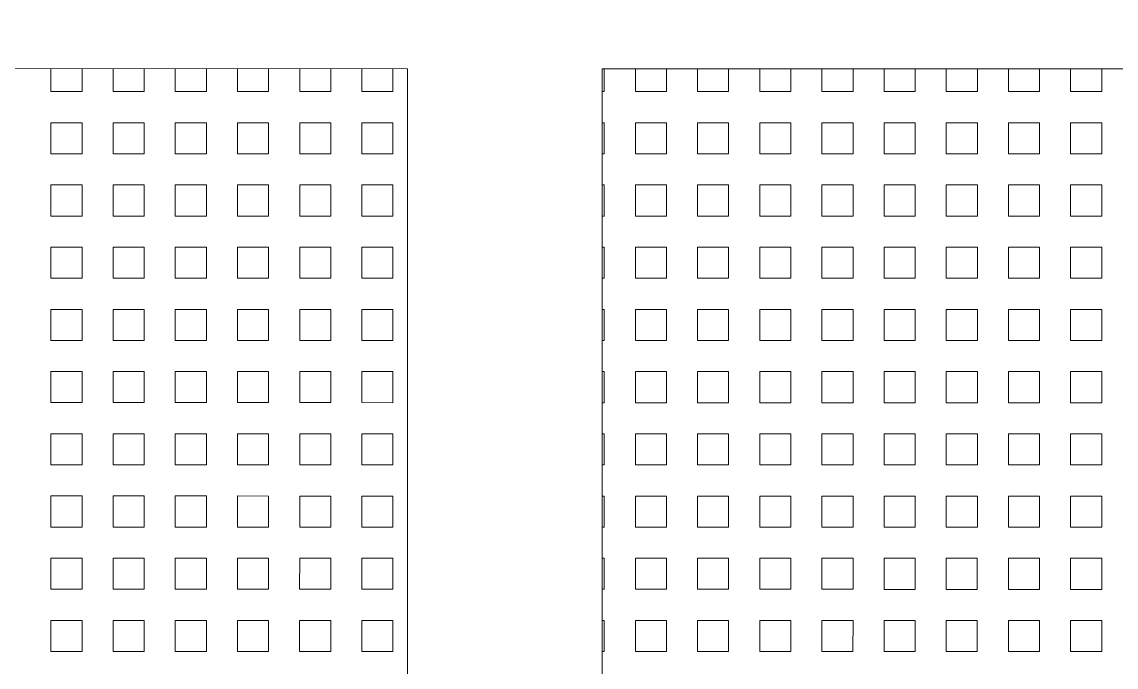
# Model space of a CAD drawing. Extents: x 3377 to 3790, y 1673 to 1846.
# Drawn here: x 3527.579 to 3529.813, y 1754.286 to 1755.603 of the extents above; entities that cross this region are included whole.
import ezdxf

# ---------------------------------------------------------------- set-up
doc = ezdxf.new("R2010")
doc.units = 0
doc.header["$LTSCALE"] = 2
doc.layers.add('PDF7_0', color=7, linetype='Continuous', true_color=0xc6c6c6)
doc.layers.add('PDF7_04-DETALHE', color=7, linetype='Continuous', true_color=0xc6c6c6)

msp = doc.modelspace()

# ---------------------------------------------------------------- linework, layer by layer
at = {"layer": 'PDF7_0', "color": 7, "lineweight": 0}
msp.add_lwpolyline([(3535.3864, 1752.8449), (3535.4118, 1752.8576, 0.281721), (3525.3159, 1759.0363, 0.281573), (3515.2191, 1752.859), (3515.2488, 1752.8463, -0.281585), (3525.3159, 1759.0067, -0.281456)], format="xyb", close=True, dxfattribs=at)
for points in [[(3535.1368, 1753.0988, 0.27384), (3525.3159, 1758.9051, 0.27384), (3515.4942, 1753.1002), (3515.8454, 1752.9055, -0.273455), (3525.3159, 1758.5073, -0.273821), (3534.7856, 1752.9042), (3534.739, 1752.9889), (3535.0902, 1753.1877), (3535.1368, 1753.0988), (3535.2129, 1752.9042), (3534.6713, 1752.9042, 0.272283), (3525.3158, 1758.4058, 0.272651), (3515.9597, 1752.9055), (3515.8454, 1752.9055), (3515.4434, 1752.9055)], [(3535.086, 1753.1158, 0.272189), (3525.3159, 1758.8713, 0.272189), (3515.545, 1753.1171), (3515.8285, 1752.9563, -0.272462), (3525.3159, 1758.5454), (3525.3159, 1758.8713), (3525.3159, 1758.5454, -0.272294), (3534.8025, 1752.955)]]:
    msp.add_lwpolyline(points, format="xyb", dxfattribs=at)
for points in [[(3528.3665, 1754.2079), (3528.3666, 1755.507), (3522.269, 1755.5074), (3522.2689, 1754.2084)], [(3532.0647, 1752.9044), (3534.3286, 1752.9043), (3534.1085, 1753.2682), (3533.8758, 1753.6194), (3533.6304, 1753.9622), (3533.3681, 1754.2922), (3533.0931, 1754.6139), (3532.8096, 1754.9228), (3532.5092, 1755.219), (3532.2003, 1755.5068), (3528.7643, 1755.507), (3528.7642, 1754.2079)]]:
    msp.add_lwpolyline(points, dxfattribs=at)
at = {"layer": 'PDF7_04-DETALHE', "lineweight": 0}
for points in [[(3527.6387, 1755.5071), (3527.6387, 1755.4605), (3527.7022, 1755.4605), (3527.7022, 1755.5071)], [(3527.7657, 1755.5071), (3527.7657, 1755.4605), (3527.8292, 1755.4605), (3527.8292, 1755.5071)], [(3527.8926, 1755.507), (3527.8926, 1755.4605), (3527.9561, 1755.4605), (3527.9561, 1755.507)], [(3528.0196, 1755.507), (3528.0196, 1755.4605), (3528.083, 1755.4605), (3528.083, 1755.507)], [(3528.1465, 1755.507), (3528.1465, 1755.4605), (3528.21, 1755.4605), (3528.21, 1755.507)], [(3528.2735, 1755.507), (3528.2735, 1755.4605), (3528.3369, 1755.4605), (3528.3369, 1755.507)], [(3528.7643, 1755.4604), (3528.7685, 1755.4604), (3528.7685, 1755.507)], [(3528.832, 1755.507), (3528.832, 1755.4604), (3528.8955, 1755.4604), (3528.8955, 1755.507)], [(3528.959, 1755.507), (3528.959, 1755.4604), (3529.0224, 1755.4604), (3529.0224, 1755.507)], [(3529.0859, 1755.507), (3529.0859, 1755.4604), (3529.1494, 1755.4604), (3529.1494, 1755.507)], [(3529.2129, 1755.507), (3529.2129, 1755.4604), (3529.2763, 1755.4604), (3529.2763, 1755.507)], [(3529.3398, 1755.507), (3529.3398, 1755.4604), (3529.4033, 1755.4604), (3529.4033, 1755.5069)], [(3529.4667, 1755.5069), (3529.4667, 1755.4604), (3529.5302, 1755.4604), (3529.5302, 1755.5069)], [(3529.5937, 1755.5069), (3529.5937, 1755.4604), (3529.6572, 1755.4604), (3529.6572, 1755.5069)], [(3529.7206, 1755.5069), (3529.7206, 1755.4604), (3529.7841, 1755.4604), (3529.7841, 1755.5069)], [(3528.7643, 1755.397), (3528.7685, 1755.397), (3528.7685, 1755.3335), (3528.7643, 1755.3335)], [(3528.7643, 1755.27), (3528.7685, 1755.27), (3528.7685, 1755.2066), (3528.7643, 1755.2066)], [(3528.7643, 1755.1431), (3528.7685, 1755.1431), (3528.7685, 1755.0796), (3528.7643, 1755.0796)], [(3528.7643, 1755.0161), (3528.7685, 1755.0161), (3528.7685, 1754.9527), (3528.7643, 1754.9527)], [(3528.7643, 1754.8892), (3528.7685, 1754.8892), (3528.7685, 1754.8257), (3528.7643, 1754.8257)], [(3528.7643, 1754.7622), (3528.7685, 1754.7622), (3528.7685, 1754.6988), (3528.7643, 1754.6988)], [(3528.7643, 1754.6353), (3528.7685, 1754.6353), (3528.7685, 1754.5718), (3528.7643, 1754.5718)], [(3528.7642, 1754.5084), (3528.7685, 1754.5084), (3528.7685, 1754.4449), (3528.7642, 1754.4449)], [(3528.7642, 1754.3814), (3528.7685, 1754.3814), (3528.7685, 1754.3179), (3528.7642, 1754.3179)]]:
    msp.add_lwpolyline(points, dxfattribs=at)
for points in [[(3527.7022, 1755.397), (3527.7022, 1755.3336), (3527.6387, 1755.3336), (3527.6387, 1755.397)], [(3527.8291, 1755.397), (3527.8291, 1755.3336), (3527.7657, 1755.3336), (3527.7657, 1755.397)], [(3527.9561, 1755.397), (3527.9561, 1755.3336), (3527.8926, 1755.3336), (3527.8926, 1755.397)], [(3528.083, 1755.397), (3528.083, 1755.3335), (3528.0196, 1755.3335), (3528.0196, 1755.397)], [(3528.21, 1755.397), (3528.21, 1755.3335), (3528.1465, 1755.3335), (3528.1465, 1755.397)], [(3528.3369, 1755.397), (3528.3369, 1755.3335), (3528.2735, 1755.3335), (3528.2735, 1755.397)], [(3528.8955, 1755.397), (3528.8955, 1755.3335), (3528.832, 1755.3335), (3528.832, 1755.397)], [(3529.0224, 1755.397), (3529.0224, 1755.3335), (3528.959, 1755.3335), (3528.959, 1755.397)], [(3529.1494, 1755.3969), (3529.1494, 1755.3335), (3529.0859, 1755.3335), (3529.0859, 1755.3969)], [(3529.2763, 1755.3969), (3529.2763, 1755.3335), (3529.2128, 1755.3335), (3529.2128, 1755.3969)], [(3529.4033, 1755.3969), (3529.4033, 1755.3335), (3529.3398, 1755.3335), (3529.3398, 1755.3969)], [(3529.5302, 1755.3969), (3529.5302, 1755.3334), (3529.4667, 1755.3335), (3529.4667, 1755.3969)], [(3529.6572, 1755.3969), (3529.6571, 1755.3334), (3529.5937, 1755.3334), (3529.5937, 1755.3969)], [(3529.7841, 1755.3969), (3529.7841, 1755.3334), (3529.7206, 1755.3334), (3529.7206, 1755.3969)], [(3527.7022, 1755.2701), (3527.7022, 1755.2066), (3527.6387, 1755.2066), (3527.6387, 1755.2701)], [(3527.8291, 1755.2701), (3527.8291, 1755.2066), (3527.7657, 1755.2066), (3527.7657, 1755.2701)], [(3527.9561, 1755.2701), (3527.9561, 1755.2066), (3527.8926, 1755.2066), (3527.8926, 1755.2701)], [(3528.083, 1755.2701), (3528.083, 1755.2066), (3528.0196, 1755.2066), (3528.0196, 1755.2701)], [(3528.21, 1755.2701), (3528.21, 1755.2066), (3528.1465, 1755.2066), (3528.1465, 1755.2701)], [(3528.3369, 1755.2701), (3528.3369, 1755.2066), (3528.2734, 1755.2066), (3528.2734, 1755.2701)], [(3528.8955, 1755.27), (3528.8955, 1755.2065), (3528.832, 1755.2065), (3528.832, 1755.27)], [(3529.0224, 1755.27), (3529.0224, 1755.2065), (3528.9589, 1755.2065), (3528.9589, 1755.27)], [(3529.1494, 1755.27), (3529.1494, 1755.2065), (3529.0859, 1755.2065), (3529.0859, 1755.27)], [(3529.2763, 1755.27), (3529.2763, 1755.2065), (3529.2128, 1755.2065), (3529.2128, 1755.27)], [(3529.4033, 1755.27), (3529.4033, 1755.2065), (3529.3398, 1755.2065), (3529.3398, 1755.27)], [(3529.5302, 1755.27), (3529.5302, 1755.2065), (3529.4667, 1755.2065), (3529.4667, 1755.27)], [(3529.6571, 1755.27), (3529.6571, 1755.2065), (3529.5937, 1755.2065), (3529.5937, 1755.27)], [(3529.7841, 1755.27), (3529.7841, 1755.2065), (3529.7206, 1755.2065), (3529.7206, 1755.27)], [(3527.7022, 1755.1432), (3527.7022, 1755.0797), (3527.6387, 1755.0797), (3527.6387, 1755.1432)], [(3527.8291, 1755.1431), (3527.8291, 1755.0797), (3527.7657, 1755.0797), (3527.7657, 1755.1431)], [(3527.9561, 1755.1431), (3527.9561, 1755.0797), (3527.8926, 1755.0797), (3527.8926, 1755.1431)], [(3528.083, 1755.1431), (3528.083, 1755.0797), (3528.0195, 1755.0797), (3528.0195, 1755.1431)], [(3528.21, 1755.1431), (3528.21, 1755.0796), (3528.1465, 1755.0797), (3528.1465, 1755.1431)], [(3528.3369, 1755.1431), (3528.3369, 1755.0796), (3528.2734, 1755.0796), (3528.2734, 1755.1431)], [(3528.8955, 1755.1431), (3528.8955, 1755.0796), (3528.832, 1755.0796), (3528.832, 1755.1431)], [(3529.0224, 1755.1431), (3529.0224, 1755.0796), (3528.9589, 1755.0796), (3528.9589, 1755.1431)], [(3529.1494, 1755.1431), (3529.1494, 1755.0796), (3529.0859, 1755.0796), (3529.0859, 1755.1431)], [(3529.2763, 1755.143), (3529.2763, 1755.0796), (3529.2128, 1755.0796), (3529.2128, 1755.1431)], [(3529.4032, 1755.143), (3529.4032, 1755.0796), (3529.3398, 1755.0796), (3529.3398, 1755.143)], [(3529.5302, 1755.143), (3529.5302, 1755.0796), (3529.4667, 1755.0796), (3529.4667, 1755.143)], [(3529.6571, 1755.143), (3529.6571, 1755.0795), (3529.5937, 1755.0796), (3529.5937, 1755.143)], [(3529.7841, 1755.143), (3529.7841, 1755.0795), (3529.7206, 1755.0795), (3529.7206, 1755.143)], [(3527.7022, 1755.0162), (3527.7022, 1754.9527), (3527.6387, 1754.9527), (3527.6387, 1755.0162)], [(3527.8291, 1755.0162), (3527.8291, 1754.9527), (3527.7656, 1754.9527), (3527.7657, 1755.0162)], [(3527.9561, 1755.0162), (3527.9561, 1754.9527), (3527.8926, 1754.9527), (3527.8926, 1755.0162)], [(3528.083, 1755.0162), (3528.083, 1754.9527), (3528.0195, 1754.9527), (3528.0195, 1755.0162)], [(3528.21, 1755.0162), (3528.21, 1754.9527), (3528.1465, 1754.9527), (3528.1465, 1755.0162)], [(3528.3369, 1755.0162), (3528.3369, 1754.9527), (3528.2734, 1754.9527), (3528.2734, 1755.0162)], [(3528.8955, 1755.0161), (3528.8955, 1754.9527), (3528.832, 1754.9527), (3528.832, 1755.0161)], [(3529.0224, 1755.0161), (3529.0224, 1754.9526), (3528.9589, 1754.9527), (3528.9589, 1755.0161)], [(3529.1493, 1755.0161), (3529.1493, 1754.9526), (3529.0859, 1754.9526), (3529.0859, 1755.0161)], [(3529.2763, 1755.0161), (3529.2763, 1754.9526), (3529.2128, 1754.9526), (3529.2128, 1755.0161)], [(3529.4032, 1755.0161), (3529.4032, 1754.9526), (3529.3398, 1754.9526), (3529.3398, 1755.0161)], [(3529.5302, 1755.0161), (3529.5302, 1754.9526), (3529.4667, 1754.9526), (3529.4667, 1755.0161)], [(3529.6571, 1755.0161), (3529.6571, 1754.9526), (3529.5937, 1754.9526), (3529.5937, 1755.0161)], [(3529.7841, 1755.0161), (3529.7841, 1754.9526), (3529.7206, 1754.9526), (3529.7206, 1755.0161)], [(3527.7022, 1754.8893), (3527.7022, 1754.8258), (3527.6387, 1754.8258), (3527.6387, 1754.8893)], [(3527.8291, 1754.8893), (3527.8291, 1754.8258), (3527.7656, 1754.8258), (3527.7656, 1754.8893)], [(3527.9561, 1754.8892), (3527.9561, 1754.8258), (3527.8926, 1754.8258), (3527.8926, 1754.8893)], [(3528.083, 1754.8892), (3528.083, 1754.8258), (3528.0195, 1754.8258), (3528.0195, 1754.8892)], [(3528.2099, 1754.8892), (3528.2099, 1754.8258), (3528.1465, 1754.8258), (3528.1465, 1754.8892)], [(3528.3369, 1754.8892), (3528.3369, 1754.8257), (3528.2734, 1754.8258), (3528.2734, 1754.8892)], [(3528.8955, 1754.8892), (3528.8954, 1754.8257), (3528.832, 1754.8257), (3528.832, 1754.8892)], [(3529.0224, 1754.8892), (3529.0224, 1754.8257), (3528.9589, 1754.8257), (3528.9589, 1754.8892)], [(3529.1493, 1754.8892), (3529.1493, 1754.8257), (3529.0859, 1754.8257), (3529.0859, 1754.8892)], [(3529.2763, 1754.8892), (3529.2763, 1754.8257), (3529.2128, 1754.8257), (3529.2128, 1754.8892)], [(3529.4032, 1754.8891), (3529.4032, 1754.8257), (3529.3398, 1754.8257), (3529.3398, 1754.8892)], [(3529.5302, 1754.8891), (3529.5302, 1754.8257), (3529.4667, 1754.8257), (3529.4667, 1754.8891)], [(3529.6571, 1754.8891), (3529.6571, 1754.8257), (3529.5936, 1754.8257), (3529.5936, 1754.8891)], [(3529.7841, 1754.8891), (3529.7841, 1754.8257), (3529.7206, 1754.8257), (3529.7206, 1754.8891)], [(3527.7022, 1754.7623), (3527.7022, 1754.6988), (3527.6387, 1754.6989), (3527.6387, 1754.7623)], [(3527.8291, 1754.7623), (3527.8291, 1754.6988), (3527.7656, 1754.6988), (3527.7656, 1754.7623)], [(3527.9561, 1754.7623), (3527.956, 1754.6988), (3527.8926, 1754.6988), (3527.8926, 1754.7623)], [(3528.083, 1754.7623), (3528.083, 1754.6988), (3528.0195, 1754.6988), (3528.0195, 1754.7623)], [(3528.2099, 1754.7623), (3528.2099, 1754.6988), (3528.1465, 1754.6988), (3528.1465, 1754.7623)], [(3528.3369, 1754.7623), (3528.3369, 1754.6988), (3528.2734, 1754.6988), (3528.2734, 1754.7623)], [(3528.8954, 1754.7622), (3528.8954, 1754.6988), (3528.832, 1754.6988), (3528.832, 1754.7622)], [(3529.0224, 1754.7622), (3529.0224, 1754.6988), (3528.9589, 1754.6988), (3528.9589, 1754.7622)], [(3529.1493, 1754.7622), (3529.1493, 1754.6987), (3529.0859, 1754.6988), (3529.0859, 1754.7622)], [(3529.2763, 1754.7622), (3529.2763, 1754.6987), (3529.2128, 1754.6987), (3529.2128, 1754.7622)], [(3529.4032, 1754.7622), (3529.4032, 1754.6987), (3529.3397, 1754.6987), (3529.3397, 1754.7622)], [(3529.5302, 1754.7622), (3529.5302, 1754.6987), (3529.4667, 1754.6987), (3529.4667, 1754.7622)], [(3529.6571, 1754.7622), (3529.6571, 1754.6987), (3529.5936, 1754.6987), (3529.5936, 1754.7622)], [(3529.7841, 1754.7622), (3529.7841, 1754.6987), (3529.7206, 1754.6987), (3529.7206, 1754.7622)], [(3527.7022, 1754.6354), (3527.7021, 1754.5719), (3527.6387, 1754.5719), (3527.6387, 1754.6354)], [(3527.8291, 1754.6354), (3527.8291, 1754.5719), (3527.7656, 1754.5719), (3527.7656, 1754.6354)], [(3527.956, 1754.6354), (3527.956, 1754.5719), (3527.8926, 1754.5719), (3527.8926, 1754.6354)], [(3528.083, 1754.6353), (3528.083, 1754.5719), (3528.0195, 1754.5719), (3528.0195, 1754.6354)], [(3528.2099, 1754.6353), (3528.2099, 1754.5719), (3528.1465, 1754.5719), (3528.1465, 1754.6353)], [(3528.3369, 1754.6353), (3528.3369, 1754.5719), (3528.2734, 1754.5719), (3528.2734, 1754.6353)], [(3528.8954, 1754.6353), (3528.8954, 1754.5718), (3528.832, 1754.5718), (3528.832, 1754.6353)], [(3529.0224, 1754.6353), (3529.0224, 1754.5718), (3528.9589, 1754.5718), (3528.9589, 1754.6353)], [(3529.1493, 1754.6353), (3529.1493, 1754.5718), (3529.0858, 1754.5718), (3529.0859, 1754.6353)], [(3529.2763, 1754.6353), (3529.2763, 1754.5718), (3529.2128, 1754.5718), (3529.2128, 1754.6353)], [(3529.4032, 1754.6353), (3529.4032, 1754.5718), (3529.3397, 1754.5718), (3529.3397, 1754.6353)], [(3529.5302, 1754.6353), (3529.5302, 1754.5718), (3529.4667, 1754.5718), (3529.4667, 1754.6353)], [(3529.6571, 1754.6352), (3529.6571, 1754.5718), (3529.5936, 1754.5718), (3529.5936, 1754.6352)], [(3529.784, 1754.6352), (3529.784, 1754.5718), (3529.7206, 1754.5718), (3529.7206, 1754.6352)], [(3527.7021, 1754.5084), (3527.7021, 1754.445), (3527.6387, 1754.445), (3527.6387, 1754.5084)], [(3527.8291, 1754.5084), (3527.8291, 1754.4449), (3527.7656, 1754.445), (3527.7656, 1754.5084)], [(3527.956, 1754.5084), (3527.956, 1754.4449), (3527.8926, 1754.4449), (3527.8926, 1754.5084)], [(3528.083, 1754.5084), (3528.083, 1754.4449), (3528.0195, 1754.4449), (3528.0195, 1754.5084)], [(3528.2099, 1754.5084), (3528.2099, 1754.4449), (3528.1464, 1754.4449), (3528.1465, 1754.5084)], [(3528.3369, 1754.5084), (3528.3369, 1754.4449), (3528.2734, 1754.4449), (3528.2734, 1754.5084)], [(3528.8954, 1754.5083), (3528.8954, 1754.4449), (3528.8319, 1754.4449), (3528.832, 1754.5084)], [(3529.0224, 1754.5083), (3529.0224, 1754.4449), (3528.9589, 1754.4449), (3528.9589, 1754.5083)], [(3529.1493, 1754.5083), (3529.1493, 1754.4449), (3529.0858, 1754.4449), (3529.0858, 1754.5083)], [(3529.2763, 1754.5083), (3529.2763, 1754.4449), (3529.2128, 1754.4449), (3529.2128, 1754.5083)], [(3529.4032, 1754.5083), (3529.4032, 1754.4448), (3529.3397, 1754.4448), (3529.3397, 1754.5083)], [(3529.5301, 1754.5083), (3529.5301, 1754.4448), (3529.4667, 1754.4448), (3529.4667, 1754.5083)], [(3529.6571, 1754.5083), (3529.6571, 1754.4448), (3529.5936, 1754.4448), (3529.5936, 1754.5083)], [(3529.784, 1754.5083), (3529.784, 1754.4448), (3529.7206, 1754.4448), (3529.7206, 1754.5083)], [(3527.7021, 1754.3815), (3527.7021, 1754.318), (3527.6387, 1754.318), (3527.6387, 1754.3815)], [(3527.8291, 1754.3815), (3527.8291, 1754.318), (3527.7656, 1754.318), (3527.7656, 1754.3815)], [(3527.956, 1754.3815), (3527.956, 1754.318), (3527.8925, 1754.318), (3527.8926, 1754.3815)], [(3528.083, 1754.3815), (3528.083, 1754.318), (3528.0195, 1754.318), (3528.0195, 1754.3815)], [(3528.2099, 1754.3815), (3528.2099, 1754.318), (3528.1464, 1754.318), (3528.1464, 1754.3815)], [(3528.3369, 1754.3814), (3528.3369, 1754.318), (3528.2734, 1754.318), (3528.2734, 1754.3814)], [(3528.8954, 1754.3814), (3528.8954, 1754.3179), (3528.8319, 1754.3179), (3528.8319, 1754.3814)], [(3529.0224, 1754.3814), (3529.0224, 1754.3179), (3528.9589, 1754.3179), (3528.9589, 1754.3814)], [(3529.1493, 1754.3814), (3529.1493, 1754.3179), (3529.0858, 1754.3179), (3529.0858, 1754.3814)], [(3529.2763, 1754.3814), (3529.2762, 1754.3179), (3529.2128, 1754.3179), (3529.2128, 1754.3814)], [(3529.4032, 1754.3814), (3529.4032, 1754.3179), (3529.3397, 1754.3179), (3529.3397, 1754.3814)], [(3529.5301, 1754.3814), (3529.5301, 1754.3179), (3529.4667, 1754.3179), (3529.4667, 1754.3814)], [(3529.6571, 1754.3814), (3529.6571, 1754.3179), (3529.5936, 1754.3179), (3529.5936, 1754.3814)], [(3529.784, 1754.3813), (3529.784, 1754.3179), (3529.7206, 1754.3179), (3529.7206, 1754.3813)]]:
    msp.add_lwpolyline(points, close=True, dxfattribs=at)

doc.saveas('drawing.dxf')
